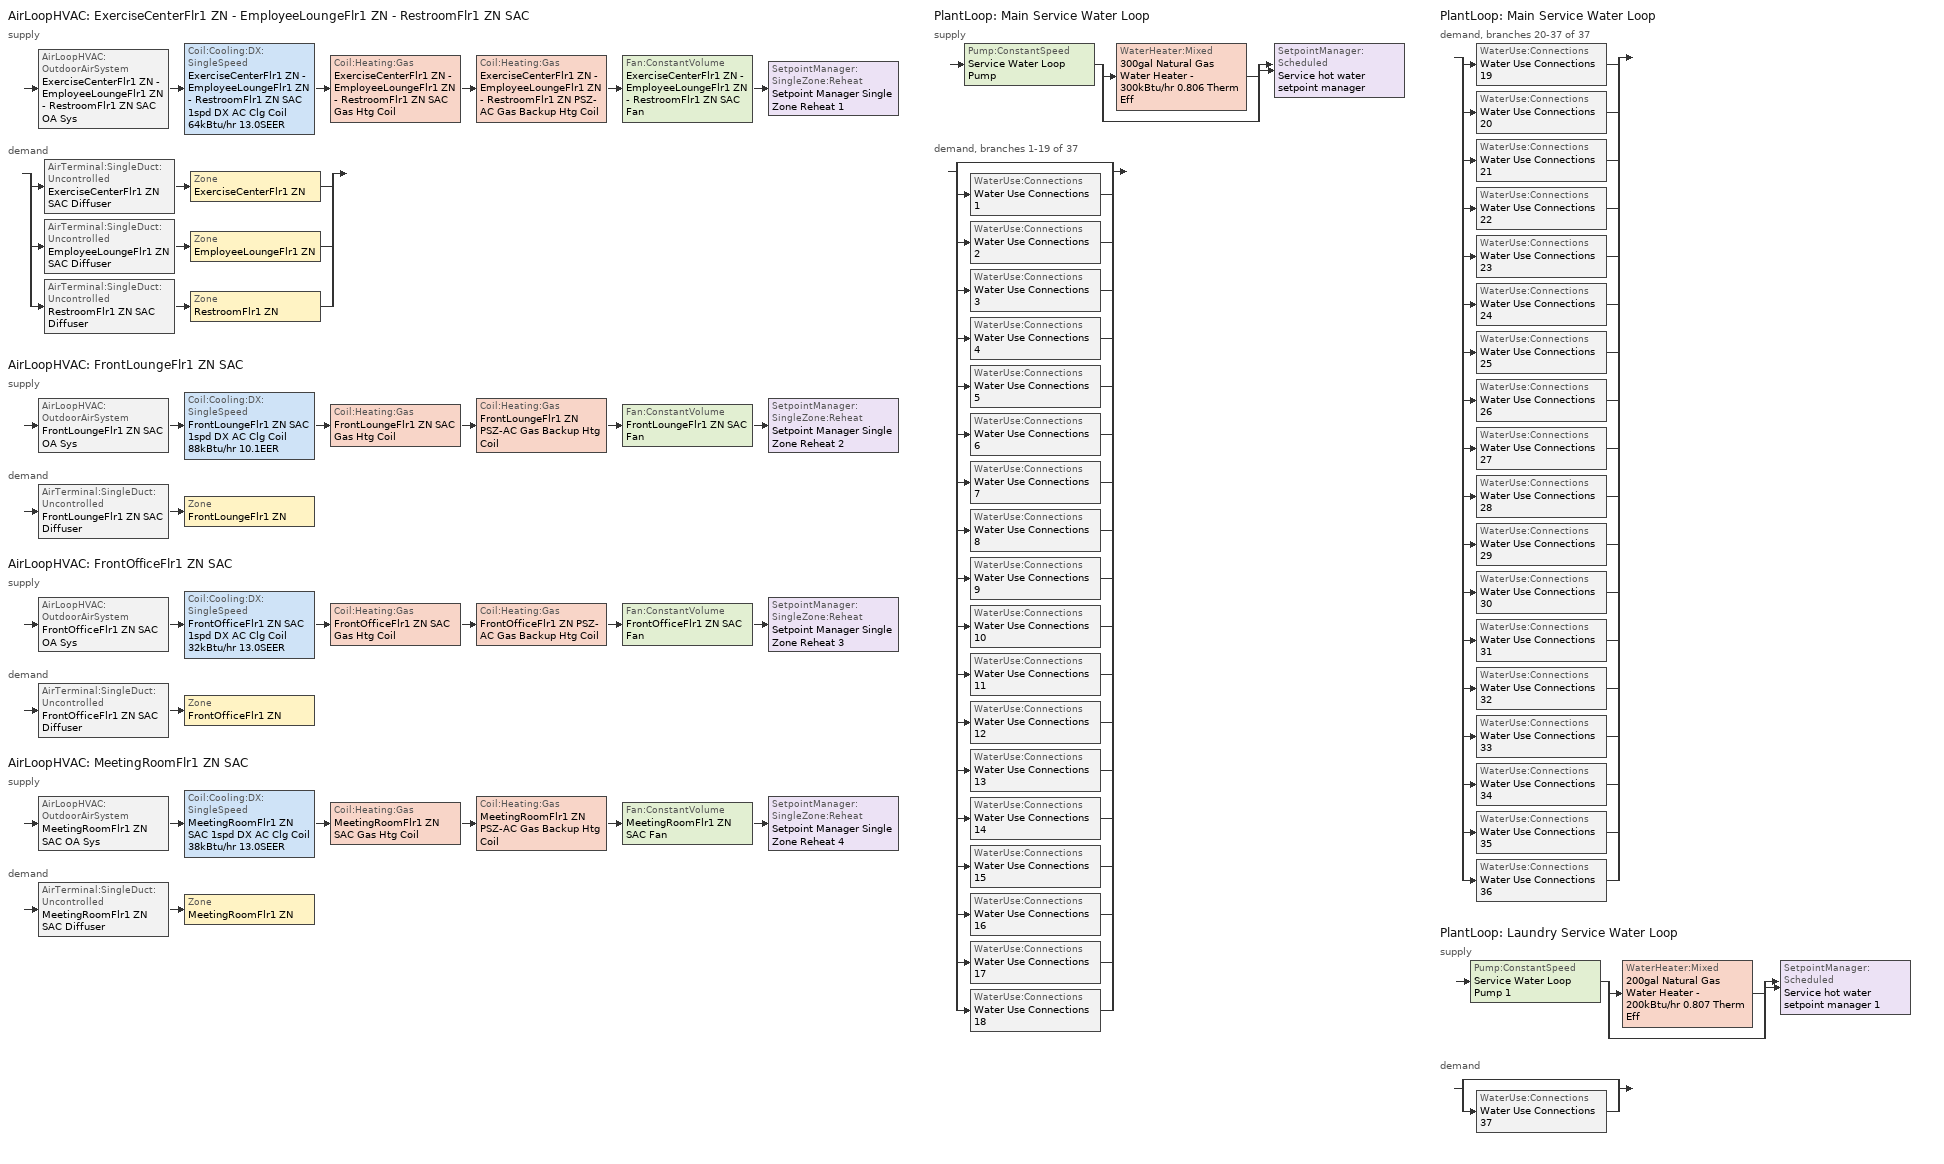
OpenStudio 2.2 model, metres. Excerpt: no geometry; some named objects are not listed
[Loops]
AirLoopHVAC 'ExerciseCenterFlr1 ZN - EmployeeLoungeFlr1 ZN - RestroomFlr1 ZN SAC'
 supply: AirLoopHVAC:OutdoorAirSystem 'ExerciseCenterFlr1 ZN - EmployeeLoungeFlr1 ZN - RestroomFlr1 ZN SAC OA Sys' > Coil:Cooling:DX:SingleSpeed 'ExerciseCenterFlr1 ZN - EmployeeLoungeFlr1 ZN - RestroomFlr1 ZN SAC 1spd DX AC Clg Coil 64kBtu/hr 13.0SEER' > Coil:Heating:Gas 'ExerciseCenterFlr1 ZN - EmployeeLoungeFlr1 ZN - RestroomFlr1 ZN SAC Gas Htg Coil' > Coil:Heating:Gas 'ExerciseCenterFlr1 ZN - EmployeeLoungeFlr1 ZN - RestroomFlr1 ZN PSZ-AC Gas Backup Htg Coil' > Fan:ConstantVolume 'ExerciseCenterFlr1 ZN - EmployeeLoungeFlr1 ZN - RestroomFlr1 ZN SAC Fan' > SetpointManager:SingleZone:Reheat 'Setpoint Manager Single Zone Reheat 1'
 demand: split
  | AirTerminal:SingleDuct:Uncontrolled 'ExerciseCenterFlr1 ZN SAC Diffuser' > Zone 'ExerciseCenterFlr1 ZN'
  | AirTerminal:SingleDuct:Uncontrolled 'EmployeeLoungeFlr1 ZN SAC Diffuser' > Zone 'EmployeeLoungeFlr1 ZN'
  | AirTerminal:SingleDuct:Uncontrolled 'RestroomFlr1 ZN SAC Diffuser' > Zone 'RestroomFlr1 ZN'
AirLoopHVAC 'FrontLoungeFlr1 ZN SAC'
 supply: AirLoopHVAC:OutdoorAirSystem 'FrontLoungeFlr1 ZN SAC OA Sys' > Coil:Cooling:DX:SingleSpeed 'FrontLoungeFlr1 ZN SAC 1spd DX AC Clg Coil 88kBtu/hr 10.1EER' > Coil:Heating:Gas 'FrontLoungeFlr1 ZN SAC Gas Htg Coil' > Coil:Heating:Gas 'FrontLoungeFlr1 ZN PSZ-AC Gas Backup Htg Coil' > Fan:ConstantVolume 'FrontLoungeFlr1 ZN SAC Fan' > SetpointManager:SingleZone:Reheat 'Setpoint Manager Single Zone Reheat 2'
 demand: AirTerminal:SingleDuct:Uncontrolled 'FrontLoungeFlr1 ZN SAC Diffuser' > Zone 'FrontLoungeFlr1 ZN'
AirLoopHVAC 'FrontOfficeFlr1 ZN SAC'
 supply: AirLoopHVAC:OutdoorAirSystem 'FrontOfficeFlr1 ZN SAC OA Sys' > Coil:Cooling:DX:SingleSpeed 'FrontOfficeFlr1 ZN SAC 1spd DX AC Clg Coil 32kBtu/hr 13.0SEER' > Coil:Heating:Gas 'FrontOfficeFlr1 ZN SAC Gas Htg Coil' > Coil:Heating:Gas 'FrontOfficeFlr1 ZN PSZ-AC Gas Backup Htg Coil' > Fan:ConstantVolume 'FrontOfficeFlr1 ZN SAC Fan' > SetpointManager:SingleZone:Reheat 'Setpoint Manager Single Zone Reheat 3'
 demand: AirTerminal:SingleDuct:Uncontrolled 'FrontOfficeFlr1 ZN SAC Diffuser' > Zone 'FrontOfficeFlr1 ZN'
AirLoopHVAC 'MeetingRoomFlr1 ZN SAC'
 supply: AirLoopHVAC:OutdoorAirSystem 'MeetingRoomFlr1 ZN SAC OA Sys' > Coil:Cooling:DX:SingleSpeed 'MeetingRoomFlr1 ZN SAC 1spd DX AC Clg Coil 38kBtu/hr 13.0SEER' > Coil:Heating:Gas 'MeetingRoomFlr1 ZN SAC Gas Htg Coil' > Coil:Heating:Gas 'MeetingRoomFlr1 ZN PSZ-AC Gas Backup Htg Coil' > Fan:ConstantVolume 'MeetingRoomFlr1 ZN SAC Fan' > SetpointManager:SingleZone:Reheat 'Setpoint Manager Single Zone Reheat 4'
 demand: AirTerminal:SingleDuct:Uncontrolled 'MeetingRoomFlr1 ZN SAC Diffuser' > Zone 'MeetingRoomFlr1 ZN'
PlantLoop 'Main Service Water Loop'
 supply: Pump:ConstantSpeed 'Service Water Loop Pump' > split
  | WaterHeater:Mixed '300gal Natural Gas Water Heater - 300kBtu/hr 0.806 Therm Eff'
  | bypass
  join > SetpointManager:Scheduled 'Service hot water setpoint manager'
 demand, branches 1-19 of 37: split
  | bypass
  | WaterUse:Connections 'Water Use Connections 1'
  | WaterUse:Connections 'Water Use Connections 2'
  | WaterUse:Connections 'Water Use Connections 3'
  | WaterUse:Connections 'Water Use Connections 4'
  | WaterUse:Connections 'Water Use Connections 5'
  | WaterUse:Connections 'Water Use Connections 6'
  | WaterUse:Connections 'Water Use Connections 7'
  | WaterUse:Connections 'Water Use Connections 8'
  | WaterUse:Connections 'Water Use Connections 9'
  | WaterUse:Connections 'Water Use Connections 10'
  | WaterUse:Connections 'Water Use Connections 11'
  | WaterUse:Connections 'Water Use Connections 12'
  | WaterUse:Connections 'Water Use Connections 13'
  | WaterUse:Connections 'Water Use Connections 14'
  | WaterUse:Connections 'Water Use Connections 15'
  | WaterUse:Connections 'Water Use Connections 16'
  | WaterUse:Connections 'Water Use Connections 17'
  | WaterUse:Connections 'Water Use Connections 18'
PlantLoop 'Main Service Water Loop'
 demand, branches 20-37 of 37: split
  | WaterUse:Connections 'Water Use Connections 19'
  | WaterUse:Connections 'Water Use Connections 20'
  | WaterUse:Connections 'Water Use Connections 21'
  | WaterUse:Connections 'Water Use Connections 22'
  | WaterUse:Connections 'Water Use Connections 23'
  | WaterUse:Connections 'Water Use Connections 24'
  | WaterUse:Connections 'Water Use Connections 25'
  | WaterUse:Connections 'Water Use Connections 26'
  | WaterUse:Connections 'Water Use Connections 27'
  | WaterUse:Connections 'Water Use Connections 28'
  | WaterUse:Connections 'Water Use Connections 29'
  | WaterUse:Connections 'Water Use Connections 30'
  | WaterUse:Connections 'Water Use Connections 31'
  | WaterUse:Connections 'Water Use Connections 32'
  | WaterUse:Connections 'Water Use Connections 33'
  | WaterUse:Connections 'Water Use Connections 34'
  | WaterUse:Connections 'Water Use Connections 35'
  | WaterUse:Connections 'Water Use Connections 36'
PlantLoop 'Laundry Service Water Loop'
 supply: Pump:ConstantSpeed 'Service Water Loop Pump 1' > split
  | WaterHeater:Mixed '200gal Natural Gas Water Heater - 200kBtu/hr 0.807 Therm Eff'
  | bypass
  join > SetpointManager:Scheduled 'Service hot water setpoint manager 1'
 demand: split
  | bypass
  | WaterUse:Connections 'Water Use Connections 37'
[Sizing:Zone] Zone Cooling Design Supply Air Temperature Input Method=SupplyAirTemperature; Zone Cooling Design Supply Air Temperature {C}=14; Zone Cooling Design Supply Air Temperature Difference {deltaC}=11.11; Zone Heating Design Supply Air Temperature Input Method=SupplyAirTemperature; Zone Heating Design Supply Air Temperature Difference {deltaC}=11.11; Zone Heating Design Supply Air Humidity Ratio {kg-H2O/kg-air}=0.008; Cooling Design Air Flow Method=DesignDay; Heating Design Air Flow Method=DesignDay; Account for Dedicated Outdoor Air System=No; Dedicated Outdoor Air System Control Strategy=NeutralSupplyAir; Dedicated Outdoor Air Low Setpoint Temperature for Design {C}=autosize; Dedicated Outdoor Air High Setpoint Temperature for Design {C}=autosize
Name | Zone Heating Design Supply Air Temperature {C} | Zone Cooling Design Supply Air Humidity Ratio {kg-H2O/kg-air}
EmployeeLoungeFlr1 ZN; ExerciseCenterFlr1 ZN; FrontLoungeFlr1 ZN; FrontOfficeFlr1 ZN; GuestRoom314 ZN; GuestRoom315_318 ZN; GuestRoom319 ZN; GuestRoom320_323 ZN; GuestRoom324 ZN; GuestRoom401 ZN; GuestRoom402_405 ZN; GuestRoom406_408 ZN; GuestRoom409_412 ZN; GuestRoom413 ZN; GuestRoom414 ZN; GuestRoom415_418 ZN; GuestRoom419 ZN; GuestRoom420_423 ZN; GuestRoom424 ZN; MechanicalRoomFlr1 ZN; MeetingRoomFlr1 ZN; RearStairsFlr1 ZN; RearStairsFlr2 ZN; RearStairsFlr3 ZN; RearStairsFlr4 ZN; RestroomFlr1 ZN | 50 | 0.008
LaundryRoomFlr1 ZN; RearStorageFlr1 ZN; RearStorageFlr2 ZN; RearStorageFlr3 ZN; RearStorageFlr4 ZN | 40 | 0.0085
[Zone equipment]
CorridorFlr1 ZN: CorridorFlr1 ZN PTAC
CorridorFlr2 ZN: CorridorFlr2 ZN PTAC
CorridorFlr3 ZN: CorridorFlr3 ZN PTAC
CorridorFlr4 ZN: CorridorFlr4 ZN PTAC
EmployeeLoungeFlr1 ZN: EmployeeLoungeFlr1 ZN SAC Diffuser
ExerciseCenterFlr1 ZN: ExerciseCenterFlr1 ZN SAC Diffuser
FrontLoungeFlr1 ZN: FrontLoungeFlr1 ZN SAC Diffuser
FrontOfficeFlr1 ZN: FrontOfficeFlr1 ZN SAC Diffuser
FrontStairsFlr1 ZN: FrontStairsFlr1 ZN UnitHeater
FrontStairsFlr2 ZN: FrontStairsFlr2 ZN UnitHeater
FrontStairsFlr3 ZN: FrontStairsFlr3 ZN UnitHeater
FrontStairsFlr4 ZN: FrontStairsFlr4 ZN UnitHeater
GuestRoom101 ZN: GuestRoom101 ZN PTAC
GuestRoom102 ZN: GuestRoom102 ZN PTAC
GuestRoom103 ZN: GuestRoom103 ZN PTAC
GuestRoom104 ZN: GuestRoom104 ZN PTAC
GuestRoom105 ZN: GuestRoom105 ZN PTAC
GuestRoom201 ZN: GuestRoom201 ZN PTAC
GuestRoom202_205 ZN: GuestRoom202_205 ZN PTAC
GuestRoom206_208 ZN: GuestRoom206_208 ZN PTAC
GuestRoom209_212 ZN: GuestRoom209_212 ZN PTAC
GuestRoom213 ZN: GuestRoom213 ZN PTAC
GuestRoom214 ZN: GuestRoom214 ZN PTAC
GuestRoom215_218 ZN: GuestRoom215_218 ZN PTAC
GuestRoom219 ZN: GuestRoom219 ZN PTAC
GuestRoom220_223 ZN: GuestRoom220_223 ZN PTAC
GuestRoom224 ZN: GuestRoom224 ZN PTAC
GuestRoom301 ZN: GuestRoom301 ZN PTAC
GuestRoom302_305 ZN: GuestRoom302_305 ZN PTAC
GuestRoom306_308 ZN: GuestRoom306_308 ZN PTAC
GuestRoom309_312 ZN: GuestRoom309_312 ZN PTAC
GuestRoom313 ZN: GuestRoom313 ZN PTAC
GuestRoom314 ZN: GuestRoom314 ZN PTAC
GuestRoom315_318 ZN: GuestRoom315_318 ZN PTAC
GuestRoom319 ZN: GuestRoom319 ZN PTAC
GuestRoom320_323 ZN: GuestRoom320_323 ZN PTAC
GuestRoom324 ZN: GuestRoom324 ZN PTAC
GuestRoom401 ZN: GuestRoom401 ZN PTAC
GuestRoom402_405 ZN: GuestRoom402_405 ZN PTAC
GuestRoom406_408 ZN: GuestRoom406_408 ZN PTAC
GuestRoom409_412 ZN: GuestRoom409_412 ZN PTAC
GuestRoom413 ZN: GuestRoom413 ZN PTAC
GuestRoom414 ZN: GuestRoom414 ZN PTAC
GuestRoom415_418 ZN: GuestRoom415_418 ZN PTAC
GuestRoom419 ZN: GuestRoom419 ZN PTAC
GuestRoom420_423 ZN: GuestRoom420_423 ZN PTAC
GuestRoom424 ZN: GuestRoom424 ZN PTAC
MechanicalRoomFlr1 ZN: MechanicalRoomFlr1 ZN UnitHeater
MeetingRoomFlr1 ZN: MeetingRoomFlr1 ZN SAC Diffuser
RearStairsFlr1 ZN: RearStairsFlr1 ZN UnitHeater
RearStairsFlr2 ZN: RearStairsFlr2 ZN UnitHeater
RearStairsFlr3 ZN: RearStairsFlr3 ZN UnitHeater
RearStairsFlr4 ZN: RearStairsFlr4 ZN UnitHeater
RestroomFlr1 ZN: RestroomFlr1 ZN SAC Diffuser
[Fan:ConstantVolume] Maximum Flow Rate {m3/s}=AutoSize
Name | Availability Schedule | Fan Efficiency | Pressure Rise {Pa} | Motor Efficiency
GuestRoom101 ZN PTAC Fan; GuestRoom102 ZN PTAC Fan; GuestRoom103 ZN PTAC Fan; GuestRoom104 ZN PTAC Fan; GuestRoom105 ZN PTAC Fan; GuestRoom201 ZN PTAC Fan; GuestRoom202_205 ZN PTAC Fan; GuestRoom206_208 ZN PTAC Fan; GuestRoom209_212 ZN PTAC Fan; GuestRoom213 ZN PTAC Fan; GuestRoom214 ZN PTAC Fan; GuestRoom215_218 ZN PTAC Fan; GuestRoom219 ZN PTAC Fan; GuestRoom220_223 ZN PTAC Fan; GuestRoom224 ZN PTAC Fan; GuestRoom301 ZN PTAC Fan; GuestRoom302_305 ZN PTAC Fan; GuestRoom306_308 ZN PTAC Fan; GuestRoom309_312 ZN PTAC Fan; GuestRoom313 ZN PTAC Fan; GuestRoom314 ZN PTAC Fan; GuestRoom315_318 ZN PTAC Fan; GuestRoom319 ZN PTAC Fan; GuestRoom320_323 ZN PTAC Fan; GuestRoom324 ZN PTAC Fan; GuestRoom401 ZN PTAC Fan; GuestRoom402_405 ZN PTAC Fan; GuestRoom406_408 ZN PTAC Fan; GuestRoom409_412 ZN PTAC Fan; GuestRoom413 ZN PTAC Fan; GuestRoom414 ZN PTAC Fan; GuestRoom415_418 ZN PTAC Fan; GuestRoom419 ZN PTAC Fan; GuestRoom420_423 ZN PTAC Fan; GuestRoom424 ZN PTAC Fan; CorridorFlr1 ZN PTAC Fan; CorridorFlr2 ZN PTAC Fan; CorridorFlr3 ZN PTAC Fan; CorridorFlr4 ZN PTAC Fan | Always On Discrete | 0.1595 | 331.288 | 0.29
ExerciseCenterFlr1 ZN - EmployeeLoungeFlr1 ZN - RestroomFlr1 ZN SAC Fan; FrontOfficeFlr1 ZN SAC Fan; MeetingRoomFlr1 ZN SAC Fan | Always On Discrete | 0.53625 | 622.722 | 0.825
FrontLoungeFlr1 ZN SAC Fan | Always On Discrete | 0.546 | 622.722 | 0.84
MechanicalRoomFlr1 ZN UnitHeater Fan; FrontStairsFlr1 ZN UnitHeater Fan; FrontStairsFlr2 ZN UnitHeater Fan; FrontStairsFlr3 ZN UnitHeater Fan; FrontStairsFlr4 ZN UnitHeater Fan; RearStairsFlr1 ZN UnitHeater Fan; RearStairsFlr2 ZN UnitHeater Fan; RearStairsFlr3 ZN UnitHeater Fan; RearStairsFlr4 ZN UnitHeater Fan | Always On | 0.1595 | 49.8178 | 0.29
[Coil:Heating:Electric] Availability Schedule=Always On Discrete
GuestRoom101 ZN PTAC Electric Htg Coil; GuestRoom102 ZN PTAC Electric Htg Coil; GuestRoom103 ZN PTAC Electric Htg Coil; GuestRoom104 ZN PTAC Electric Htg Coil; GuestRoom105 ZN PTAC Electric Htg Coil; GuestRoom201 ZN PTAC Electric Htg Coil; GuestRoom202_205 ZN PTAC Electric Htg Coil; GuestRoom206_208 ZN PTAC Electric Htg Coil; GuestRoom209_212 ZN PTAC Electric Htg Coil; GuestRoom213 ZN PTAC Electric Htg Coil; GuestRoom214 ZN PTAC Electric Htg Coil; GuestRoom215_218 ZN PTAC Electric Htg Coil; GuestRoom219 ZN PTAC Electric Htg Coil; GuestRoom220_223 ZN PTAC Electric Htg Coil; GuestRoom224 ZN PTAC Electric Htg Coil; GuestRoom301 ZN PTAC Electric Htg Coil; GuestRoom302_305 ZN PTAC Electric Htg Coil; GuestRoom306_308 ZN PTAC Electric Htg Coil; GuestRoom309_312 ZN PTAC Electric Htg Coil; GuestRoom313 ZN PTAC Electric Htg Coil; GuestRoom314 ZN PTAC Electric Htg Coil; GuestRoom315_318 ZN PTAC Electric Htg Coil; GuestRoom319 ZN PTAC Electric Htg Coil; GuestRoom320_323 ZN PTAC Electric Htg Coil; GuestRoom324 ZN PTAC Electric Htg Coil; GuestRoom401 ZN PTAC Electric Htg Coil; GuestRoom402_405 ZN PTAC Electric Htg Coil; GuestRoom406_408 ZN PTAC Electric Htg Coil; GuestRoom409_412 ZN PTAC Electric Htg Coil; GuestRoom413 ZN PTAC Electric Htg Coil; GuestRoom414 ZN PTAC Electric Htg Coil; GuestRoom415_418 ZN PTAC Electric Htg Coil; GuestRoom419 ZN PTAC Electric Htg Coil; GuestRoom420_423 ZN PTAC Electric Htg Coil; GuestRoom424 ZN PTAC Electric Htg Coil; CorridorFlr1 ZN PTAC Electric Htg Coil; CorridorFlr2 ZN PTAC Electric Htg Coil; CorridorFlr3 ZN PTAC Electric Htg Coil; CorridorFlr4 ZN PTAC Electric Htg Coil
[Coil:Cooling:DX:SingleSpeed] Availability Schedule=Always On Discrete; Rated Total Cooling Capacity {W}=autosize; Rated Sensible Heat Ratio=autosize; Rated Air Flow Rate {m3/s}=autosize; Rated Evaporator Fan Power Per Volume Flow Rate {W/(m3/s)}=773.3; Condenser Type=AirCooled; Evaporative Condenser Effectiveness=0; Evaporative Condenser Air Flow Rate {m3/s}=Autosize; Evaporative Condenser Pump Rated Power Consumption {W}=Autosize; Crankcase Heater Capacity {W}=0; Maximum Outdoor Dry-Bulb Temperature for Crankcase Heater Operation {C}=0; Basin Heater Capacity {W/K}=0; Basin Heater Setpoint Temperature {C}=10
Name | Rated COP {W/W} | Total Cooling Capacity Function of Temperature Curve | Total Cooling Capacity Function of Flow Fraction Curve | Energy Input Ratio Function of Temperature Curve | Energy Input Ratio Function of Flow Fraction Curve | Part Load Fraction Correlation Curve
ExerciseCenterFlr1 ZN - EmployeeLoungeFlr1 ZN - RestroomFlr1 ZN SAC 1spd DX AC Clg Coil 64kBtu/hr 13.0SEER | 3.6504 | CoilClgDXQRatio_fTwbToadbSI | CoilClgDXSnglQRatio_fCFMRatio | CoilClgDXEIRRatio_fTwbToadbSI | CoilClgDXSnglEIRRatio_fCFMRatio | CoilClgDXEIRRatio_fQFrac
FrontLoungeFlr1 ZN SAC 1spd DX AC Clg Coil 88kBtu/hr 10.1EER | 3.48384 | CoilClgDXQRatio_fTwbToadbSI 1 | CoilClgDXSnglQRatio_fCFMRatio 1 | CoilClgDXEIRRatio_fTwbToadbSI 1 | CoilClgDXSnglEIRRatio_fCFMRatio 1 | CoilClgDXEIRRatio_fQFrac 1
FrontOfficeFlr1 ZN SAC 1spd DX AC Clg Coil 32kBtu/hr 13.0SEER | 3.6504 | CoilClgDXQRatio_fTwbToadbSI 2 | CoilClgDXSnglQRatio_fCFMRatio 2 | CoilClgDXEIRRatio_fTwbToadbSI 2 | CoilClgDXSnglEIRRatio_fCFMRatio 2 | CoilClgDXEIRRatio_fQFrac 2
MeetingRoomFlr1 ZN SAC 1spd DX AC Clg Coil 38kBtu/hr 13.0SEER | 3.6504 | CoilClgDXQRatio_fTwbToadbSI 3 | CoilClgDXSnglQRatio_fCFMRatio 3 | CoilClgDXEIRRatio_fTwbToadbSI 3 | CoilClgDXSnglEIRRatio_fCFMRatio 3 | CoilClgDXEIRRatio_fQFrac 3
[AirLoopHVAC] Design Supply Air Flow Rate {m3/s}=AutoSize
Name | Availability Schedule | Availability Manager
ExerciseCenterFlr1 ZN - EmployeeLoungeFlr1 ZN - RestroomFlr1 ZN SAC | SmallHotel Split-AC Operation | Availability Manager Night Cycle 1
FrontLoungeFlr1 ZN SAC | SmallHotel Split-AC Operation | Availability Manager Night Cycle 2
FrontOfficeFlr1 ZN SAC; MeetingRoomFlr1 ZN SAC | Always On Discrete
[Sizing:System] Type of Load to Size On=Sensible; Design Outdoor Air Flow Rate {m3/s}=Autosize; Minimum System Air Flow Ratio=1; Preheat Design Temperature {C}=7; Preheat Design Humidity Ratio {kg-H2O/kg-Air}=0.008; Precool Design Temperature {C}=11; Precool Design Humidity Ratio {kg-H2O/kg-Air}=0.008; Central Cooling Design Supply Air Temperature {C}=12; Central Heating Design Supply Air Temperature {C}=50; Sizing Option=NonCoincident; 100% Outdoor Air in Cooling=No; 100% Outdoor Air in Heating=No; Central Cooling Design Supply Air Humidity Ratio {kg-H2O/kg-Air}=0.008; Central Heating Design Supply Air Humidity Ratio {kg-H2O/kg-Air}=0.008; Cooling Design Air Flow Method=DesignDay; Cooling Design Air Flow Rate {m3/s}=0; Heating Design Air Flow Method=DesignDay; Heating Design Air Flow Rate {m3/s}=0; System Outdoor Air Method=ZoneSum; Zone Maximum Outdoor Air Fraction=1; Cooling Supply Air Flow Rate Per Floor Area {m3/s-m2}=0.00996765; Cooling Fraction of Autosized Cooling Supply Air Flow Rate=1; Cooling Supply Air Flow Rate Per Unit Cooling Capacity {m3/s-W}=3.94755e-05; Heating Supply Air Flow Rate Per Floor Area {m3/s-m2}=0.00996765; Heating Fraction of Autosized Heating Supply Air Flow Rate=1; Heating Fraction of Autosized Cooling Supply Air Flow Rate=1; Heating Supply Air Flow Rate Per Unit Heating Capacity {m3/s-W}=3.15882e-05; Cooling Design Capacity Method=CoolingDesignCapacity; Cooling Design Capacity {W}=autosize; Cooling Design Capacity Per Floor Area {W/m2}=234.7; Fraction of Autosized Cooling Design Capacity=1; Heating Design Capacity Method=HeatingDesignCapacity; Heating Design Capacity {W}=autosize; Heating Design Capacity Per Floor Area {W/m2}=157; Fraction of Autosized Heating Design Capacity=1; Central Cooling Capacity Control Method=OnOff
ExerciseCenterFlr1 ZN - EmployeeLoungeFlr1 ZN - RestroomFlr1 ZN SAC; FrontLoungeFlr1 ZN SAC; FrontOfficeFlr1 ZN SAC; MeetingRoomFlr1 ZN SAC
[SetpointManager:SingleZone:Reheat] Minimum Supply Air Temperature {C}=13; Maximum Supply Air Temperature {C}=45
Name | Control Zone
Setpoint Manager Single Zone Reheat 1 | ExerciseCenterFlr1 ZN
Setpoint Manager Single Zone Reheat 2 | FrontLoungeFlr1 ZN
Setpoint Manager Single Zone Reheat 3 | FrontOfficeFlr1 ZN
Setpoint Manager Single Zone Reheat 4 | MeetingRoomFlr1 ZN
[Coil:Heating:Gas] Availability Schedule=Always On Discrete; Gas Burner Efficiency=0.8; Nominal Capacity {W}=AutoSize; Parasitic Electric Load {W}=0; Parasitic Gas Load {W}=0
Name | Part Load Fraction Correlation Curve
ExerciseCenterFlr1 ZN - EmployeeLoungeFlr1 ZN - RestroomFlr1 ZN SAC Gas Htg Coil | Curve Cubic 1
ExerciseCenterFlr1 ZN - EmployeeLoungeFlr1 ZN - RestroomFlr1 ZN PSZ-AC Gas Backup Htg Coil; FrontLoungeFlr1 ZN PSZ-AC Gas Backup Htg Coil; FrontOfficeFlr1 ZN PSZ-AC Gas Backup Htg Coil; MeetingRoomFlr1 ZN PSZ-AC Gas Backup Htg Coil
FrontLoungeFlr1 ZN SAC Gas Htg Coil | Curve Cubic 2
FrontOfficeFlr1 ZN SAC Gas Htg Coil | Curve Cubic 3
MeetingRoomFlr1 ZN SAC Gas Htg Coil | Curve Cubic 4
[Controller:OutdoorAir] Minimum Outdoor Air Flow Rate {m3/s}=autosize; Maximum Outdoor Air Flow Rate {m3/s}=Autosize; Economizer Control Type=NoEconomizer; Economizer Control Action Type=ModulateFlow; Economizer Maximum Limit Dry-Bulb Temperature {C}=28; Economizer Maximum Limit Enthalpy {J/kg}=64000; Economizer Minimum Limit Dry-Bulb Temperature {C}=-100; Lockout Type=LockoutWithCompressor; Minimum Limit Type=FixedMinimum; Minimum Outdoor Air Schedule=Always On Discrete; High Humidity Control=No; Heat Recovery Bypass Control Type=BypassWhenWithinEconomizerLimits
Name | Maximum Fraction of Outdoor Air Schedule | Controller Mechanical Ventilation
ExerciseCenterFlr1 ZN - EmployeeLoungeFlr1 ZN - RestroomFlr1 ZN SAC OA Sys Controller | HotelSmall SAC_Econ_MaxOAFrac_Sch | Controller Mechanical Ventilation 1
FrontLoungeFlr1 ZN SAC OA Sys Controller | FrontLoungeFlr1ZNSACmaxOASch | Controller Mechanical Ventilation 2
FrontOfficeFlr1 ZN SAC OA Sys Controller | FrontOfficeFlr1ZNSACmaxOASch | Controller Mechanical Ventilation 3
MeetingRoomFlr1 ZN SAC OA Sys Controller | MeetingRoomFlr1ZNSACmaxOASch | Controller Mechanical Ventilation 4
[Controller:MechanicalVentilation] Availability Schedule=Always On Discrete; System Outdoor Air Method=ZoneSum
Controller Mechanical Ventilation 1; Controller Mechanical Ventilation 2; Controller Mechanical Ventilation 3; Controller Mechanical Ventilation 4
[AirLoopHVAC:OutdoorAirSystem]
Name | Controller
ExerciseCenterFlr1 ZN - EmployeeLoungeFlr1 ZN - RestroomFlr1 ZN SAC OA Sys | ExerciseCenterFlr1 ZN - EmployeeLoungeFlr1 ZN - RestroomFlr1 ZN SAC OA Sys Controller
FrontLoungeFlr1 ZN SAC OA Sys | FrontLoungeFlr1 ZN SAC OA Sys Controller
FrontOfficeFlr1 ZN SAC OA Sys | FrontOfficeFlr1 ZN SAC OA Sys Controller
MeetingRoomFlr1 ZN SAC OA Sys | MeetingRoomFlr1 ZN SAC OA Sys Controller
[AirTerminal:SingleDuct:Uncontrolled] Availability Schedule=Always On Discrete; Maximum Air Flow Rate {m3/s}=AutoSize
ExerciseCenterFlr1 ZN SAC Diffuser; EmployeeLoungeFlr1 ZN SAC Diffuser; RestroomFlr1 ZN SAC Diffuser; FrontLoungeFlr1 ZN SAC Diffuser; FrontOfficeFlr1 ZN SAC Diffuser; MeetingRoomFlr1 ZN SAC Diffuser
[PlantLoop] Glycol Concentration=0; Maximum Loop Temperature {C}=60; Minimum Loop Temperature {C}=10; Plant Loop Volume {m3}=Autocalculate; Load Distribution Scheme=Optimal
Main Service Water Loop; Laundry Service Water Loop
[Sizing:Plant] Loop Type=Heating; Design Loop Exit Temperature {C}=60; Loop Design Temperature Difference {deltaC}=5; Sizing Option=NonCoincident; Zone Timesteps in Averaging Window=1; Coincident Sizing Factor Mode=None
Main Service Water Loop; Laundry Service Water Loop
[SetpointManager:Scheduled] Control Variable=Temperature
Name | Schedule
Service hot water setpoint manager | Service Water Loop Temp - 140F
Service hot water setpoint manager 1 | Service Water Loop Temp - 140F 1
[Pump:ConstantSpeed] Rated Flow Rate {m3/s}=autosize; Rated Power Consumption {W}=autosize; Motor Efficiency=0.825; Fraction of Motor Inefficiencies to Fluid Stream=0; Pump Control Type=Intermittent
Name | Rated Pump Head {Pa}
Service Water Loop Pump | 29891
Service Water Loop Pump 1 | 0.001
[WaterHeater:Mixed] Deadband Temperature Difference {deltaC}=2; Maximum Temperature Limit {C}=82.2222; Heater Control Type=Cycle; Heater Fuel Type=NaturalGas; Off Cycle Parasitic Fuel Consumption Rate {W}=19.9992; Off Cycle Parasitic Fuel Type=NaturalGas; Off Cycle Parasitic Heat Fraction to Tank=0.8; On Cycle Parasitic Fuel Consumption Rate {W}=19.9992; On Cycle Parasitic Fuel Type=NaturalGas; On Cycle Parasitic Heat Fraction to Tank=0; Ambient Temperature Indicator=Schedule; Use Side Effectiveness=1; Source Side Effectiveness=1; Use Side Design Flow Rate {m3/s}=autosize; Source Side Design Flow Rate {m3/s}=autosize; Indirect Water Heating Recovery Time {hr}=1.5
Name | Tank Volume {m3} | Setpoint Temperature Schedule | Heater Maximum Capacity {W} | Heater Thermal Efficiency | Ambient Temperature Schedule | Off Cycle Loss Coefficient to Ambient Temperature {W/K} | On Cycle Loss Coefficient to Ambient Temperature {W/K}
300gal Natural Gas Water Heater - 300kBtu/hr 0.806 Therm Eff | 1.13562 | Service Water Loop Temp - 140F | 87921.3 | 0.806081 | Water Heater Ambient Temp Schedule - 70F | 13.7474 | 13.7474
200gal Natural Gas Water Heater - 200kBtu/hr 0.807 Therm Eff | 0.757082 | Service Water Loop Temp - 140F 1 | 58614.2 | 0.807223 | Water Heater Ambient Temp Schedule - 70F 1 | 10.886 | 10.886
[WaterUse:Connections]
Name | Water Use Equipment Name 1
Water Use Connections 1 | Guestroom103 Service Water Use 0.04gal/min
Water Use Connections 2 | Guestroom104 Service Water Use 0.04gal/min
Water Use Connections 3 | Guestroom105 Service Water Use 0.04gal/min
Water Use Connections 4 | Guestroom202_205 Service Water Use 0.15gal/min
Water Use Connections 5 | Guestroom206_208 Service Water Use 0.12gal/min
Water Use Connections 6 | Guestroom209_212 Service Water Use 0.15gal/min
Water Use Connections 7 | Guestroom213 Service Water Use 0.04gal/min
Water Use Connections 8 | Guestroom214 Service Water Use 0.04gal/min
Water Use Connections 9 | Guestroom219 Service Water Use 0.04gal/min
Water Use Connections 10 | Guestroom220_223 Service Water Use 0.15gal/min
Water Use Connections 11 | Guestroom224 Service Water Use 0.04gal/min
Water Use Connections 12 | Guestroom309_312 Service Water Use 0.15gal/min
Water Use Connections 13 | Guestroom314 Service Water Use 0.04gal/min
Water Use Connections 14 | Guestroom315_318 Service Water Use 0.15gal/min
Water Use Connections 15 | Guestroom320_323 Service Water Use 0.15gal/min
Water Use Connections 16 | Guestroom101 Service Water Use 0.04gal/min
Water Use Connections 17 | Guestroom102 Service Water Use 0.04gal/min
Water Use Connections 18 | Guestroom201 Service Water Use 0.04gal/min
Water Use Connections 19 | Guestroom215_218 Service Water Use 0.15gal/min
Water Use Connections 20 | Guestroom301 Service Water Use 0.04gal/min
Water Use Connections 21 | Guestroom302_305 Service Water Use 0.15gal/min
Water Use Connections 22 | Guestroom306_308 Service Water Use 0.12gal/min
Water Use Connections 23 | Guestroom313 Service Water Use 0.04gal/min
Water Use Connections 24 | Guestroom319 Service Water Use 0.04gal/min
Water Use Connections 25 | Guestroom324 Service Water Use 0.04gal/min
Water Use Connections 26 | Guestroom401 Service Water Use 0.04gal/min
Water Use Connections 27 | Guestroom409_412 Service Water Use 0.15gal/min
Water Use Connections 28 | Guestroom415_418 Service Water Use 0.15gal/min
Water Use Connections 29 | Guestroom419 Service Water Use 0.04gal/min
Water Use Connections 30 | Guestroom420_423 Service Water Use 0.15gal/min
Water Use Connections 31 | Guestroom424 Service Water Use 0.04gal/min
Water Use Connections 32 | Guestroom402_405 Service Water Use 0.15gal/min
Water Use Connections 33 | Guestroom406_408 Service Water Use 0.12gal/min
Water Use Connections 34 | Guestroom413 Service Water Use 0.04gal/min
Water Use Connections 35 | Guestroom414 Service Water Use 0.04gal/min
Water Use Connections 36 | Laundryroomflr1 Service Water Use 1.12gal/min
Water Use Connections 37 | Laundry Service Water Use 2.05gal/min
[WaterUse:Equipment:Definition]
Name | Peak Flow Rate {m3/s} | Target Temperature Schedule | Sensible Fraction Schedule | Latent Fraction Schedule
Guestroom103 Service Water Use Def 0.04gal/min | 2.3345e-06 | Schedule Ruleset 5 | Schedule Ruleset 3 | Schedule Ruleset 4
Guestroom104 Service Water Use Def 0.04gal/min | 2.33434e-06 | Schedule Ruleset 8 | Schedule Ruleset 6 | Schedule Ruleset 7
Guestroom105 Service Water Use Def 0.04gal/min | 2.33434e-06 | Schedule Ruleset 11 | Schedule Ruleset 9 | Schedule Ruleset 10
Guestroom202_205 Service Water Use Def 0.15gal/min | 9.33801e-06 | Schedule Ruleset 14 | Schedule Ruleset 12 | Schedule Ruleset 13
Guestroom206_208 Service Water Use Def 0.12gal/min | 7.54224e-06 | Schedule Ruleset 17 | Schedule Ruleset 15 | Schedule Ruleset 16
Guestroom209_212 Service Water Use Def 0.15gal/min | 9.33801e-06 | Schedule Ruleset 20 | Schedule Ruleset 18 | Schedule Ruleset 19
Guestroom213 Service Water Use Def 0.04gal/min | 2.3345e-06 | Schedule Ruleset 23 | Schedule Ruleset 21 | Schedule Ruleset 22
Guestroom214 Service Water Use Def 0.04gal/min | 2.33434e-06 | Schedule Ruleset 26 | Schedule Ruleset 24 | Schedule Ruleset 25
Guestroom219 Service Water Use Def 0.04gal/min | 2.33434e-06 | Schedule Ruleset 29 | Schedule Ruleset 27 | Schedule Ruleset 28
Guestroom220_223 Service Water Use Def 0.15gal/min | 9.33735e-06 | Schedule Ruleset 32 | Schedule Ruleset 30 | Schedule Ruleset 31
Guestroom224 Service Water Use Def 0.04gal/min | 2.33434e-06 | Schedule Ruleset 35 | Schedule Ruleset 33 | Schedule Ruleset 34
Guestroom309_312 Service Water Use Def 0.15gal/min | 9.33801e-06 | Schedule Ruleset 38 | Schedule Ruleset 36 | Schedule Ruleset 37
Guestroom314 Service Water Use Def 0.04gal/min | 2.33434e-06 | Schedule Ruleset 41 | Schedule Ruleset 39 | Schedule Ruleset 40
Guestroom315_318 Service Water Use Def 0.15gal/min | 9.33735e-06 | Schedule Ruleset 44 | Schedule Ruleset 42 | Schedule Ruleset 43
Guestroom320_323 Service Water Use Def 0.15gal/min | 9.33735e-06 | Schedule Ruleset 47 | Schedule Ruleset 45 | Schedule Ruleset 46
Guestroom101 Service Water Use Def 0.04gal/min | 2.3345e-06 | Schedule Ruleset 50 | Schedule Ruleset 48 | Schedule Ruleset 49
Guestroom102 Service Water Use Def 0.04gal/min | 2.3345e-06 | Schedule Ruleset 53 | Schedule Ruleset 51 | Schedule Ruleset 52
Guestroom201 Service Water Use Def 0.04gal/min | 2.3345e-06 | Schedule Ruleset 56 | Schedule Ruleset 54 | Schedule Ruleset 55
Guestroom215_218 Service Water Use Def 0.15gal/min | 9.33735e-06 | Schedule Ruleset 59 | Schedule Ruleset 57 | Schedule Ruleset 58
Guestroom301 Service Water Use Def 0.04gal/min | 2.3345e-06 | Schedule Ruleset 62 | Schedule Ruleset 60 | Schedule Ruleset 61
Guestroom302_305 Service Water Use Def 0.15gal/min | 9.33801e-06 | Schedule Ruleset 65 | Schedule Ruleset 63 | Schedule Ruleset 64
Guestroom306_308 Service Water Use Def 0.12gal/min | 7.54224e-06 | Schedule Ruleset 68 | Schedule Ruleset 66 | Schedule Ruleset 67
Guestroom313 Service Water Use Def 0.04gal/min | 2.3345e-06 | Schedule Ruleset 71 | Schedule Ruleset 69 | Schedule Ruleset 70
Guestroom319 Service Water Use Def 0.04gal/min | 2.33434e-06 | Schedule Ruleset 74 | Schedule Ruleset 72 | Schedule Ruleset 73
Guestroom324 Service Water Use Def 0.04gal/min | 2.33434e-06 | Schedule Ruleset 77 | Schedule Ruleset 75 | Schedule Ruleset 76
Guestroom401 Service Water Use Def 0.04gal/min | 2.3345e-06 | Schedule Ruleset 80 | Schedule Ruleset 78 | Schedule Ruleset 79
Guestroom409_412 Service Water Use Def 0.15gal/min | 9.33801e-06 | Schedule Ruleset 83 | Schedule Ruleset 81 | Schedule Ruleset 82
Guestroom415_418 Service Water Use Def 0.15gal/min | 9.33735e-06 | Schedule Ruleset 86 | Schedule Ruleset 84 | Schedule Ruleset 85
Guestroom419 Service Water Use Def 0.04gal/min | 2.33434e-06 | Schedule Ruleset 89 | Schedule Ruleset 87 | Schedule Ruleset 88
Guestroom420_423 Service Water Use Def 0.15gal/min | 9.33735e-06 | Schedule Ruleset 92 | Schedule Ruleset 90 | Schedule Ruleset 91
Guestroom424 Service Water Use Def 0.04gal/min | 2.33434e-06 | Schedule Ruleset 95 | Schedule Ruleset 93 | Schedule Ruleset 94
Guestroom402_405 Service Water Use Def 0.15gal/min | 9.33801e-06 | Schedule Ruleset 98 | Schedule Ruleset 96 | Schedule Ruleset 97
Guestroom406_408 Service Water Use Def 0.12gal/min | 7.54224e-06 | Schedule Ruleset 101 | Schedule Ruleset 99 | Schedule Ruleset 100
Guestroom413 Service Water Use Def 0.04gal/min | 2.3345e-06 | Schedule Ruleset 104 | Schedule Ruleset 102 | Schedule Ruleset 103
Guestroom414 Service Water Use Def 0.04gal/min | 2.33434e-06 | Schedule Ruleset 107 | Schedule Ruleset 105 | Schedule Ruleset 106
Laundryroomflr1 Service Water Use Def 1.12gal/min | 7.09765e-05 | Schedule Ruleset 110 | Schedule Ruleset 108 | Schedule Ruleset 109
Laundry Service Water Use Def 2.05gal/min | 0.000129335 | Mixed Water At Faucet Temp - 180F | Fraction Sensible - 0.2 | Fraction Latent - 0.05
[WaterUse:Equipment]
Name | Water Use Equipment Definition | Flow Rate Fraction Schedule
Guestroom103 Service Water Use 0.04gal/min | Guestroom103 Service Water Use Def 0.04gal/min | HotelSmall GuestRoom_SHW_Sch
Guestroom104 Service Water Use 0.04gal/min | Guestroom104 Service Water Use Def 0.04gal/min | HotelSmall GuestRoom_SHW_Sch
Guestroom105 Service Water Use 0.04gal/min | Guestroom105 Service Water Use Def 0.04gal/min | HotelSmall GuestRoom_SHW_Sch
Guestroom202_205 Service Water Use 0.15gal/min | Guestroom202_205 Service Water Use Def 0.15gal/min | HotelSmall GuestRoom_SHW_Sch
Guestroom206_208 Service Water Use 0.12gal/min | Guestroom206_208 Service Water Use Def 0.12gal/min | HotelSmall GuestRoom_SHW_Sch
Guestroom209_212 Service Water Use 0.15gal/min | Guestroom209_212 Service Water Use Def 0.15gal/min | HotelSmall GuestRoom_SHW_Sch
Guestroom213 Service Water Use 0.04gal/min | Guestroom213 Service Water Use Def 0.04gal/min | HotelSmall GuestRoom_SHW_Sch
Guestroom214 Service Water Use 0.04gal/min | Guestroom214 Service Water Use Def 0.04gal/min | HotelSmall GuestRoom_SHW_Sch
Guestroom219 Service Water Use 0.04gal/min | Guestroom219 Service Water Use Def 0.04gal/min | HotelSmall GuestRoom_SHW_Sch
Guestroom220_223 Service Water Use 0.15gal/min | Guestroom220_223 Service Water Use Def 0.15gal/min | HotelSmall GuestRoom_SHW_Sch
Guestroom224 Service Water Use 0.04gal/min | Guestroom224 Service Water Use Def 0.04gal/min | HotelSmall GuestRoom_SHW_Sch
Guestroom309_312 Service Water Use 0.15gal/min | Guestroom309_312 Service Water Use Def 0.15gal/min | HotelSmall GuestRoom_SHW_Sch
Guestroom314 Service Water Use 0.04gal/min | Guestroom314 Service Water Use Def 0.04gal/min | HotelSmall GuestRoom_SHW_Sch
Guestroom315_318 Service Water Use 0.15gal/min | Guestroom315_318 Service Water Use Def 0.15gal/min | HotelSmall GuestRoom_SHW_Sch
Guestroom320_323 Service Water Use 0.15gal/min | Guestroom320_323 Service Water Use Def 0.15gal/min | HotelSmall GuestRoom_SHW_Sch
Guestroom101 Service Water Use 0.04gal/min | Guestroom101 Service Water Use Def 0.04gal/min | HotelSmall AlwaysOff
Guestroom102 Service Water Use 0.04gal/min | Guestroom102 Service Water Use Def 0.04gal/min | HotelSmall AlwaysOff
Guestroom201 Service Water Use 0.04gal/min | Guestroom201 Service Water Use Def 0.04gal/min | HotelSmall AlwaysOff
Guestroom215_218 Service Water Use 0.15gal/min | Guestroom215_218 Service Water Use Def 0.15gal/min | HotelSmall AlwaysOff
Guestroom301 Service Water Use 0.04gal/min | Guestroom301 Service Water Use Def 0.04gal/min | HotelSmall AlwaysOff
Guestroom302_305 Service Water Use 0.15gal/min | Guestroom302_305 Service Water Use Def 0.15gal/min | HotelSmall AlwaysOff
Guestroom306_308 Service Water Use 0.12gal/min | Guestroom306_308 Service Water Use Def 0.12gal/min | HotelSmall AlwaysOff
Guestroom313 Service Water Use 0.04gal/min | Guestroom313 Service Water Use Def 0.04gal/min | HotelSmall AlwaysOff
Guestroom319 Service Water Use 0.04gal/min | Guestroom319 Service Water Use Def 0.04gal/min | HotelSmall AlwaysOff
Guestroom324 Service Water Use 0.04gal/min | Guestroom324 Service Water Use Def 0.04gal/min | HotelSmall AlwaysOff
Guestroom401 Service Water Use 0.04gal/min | Guestroom401 Service Water Use Def 0.04gal/min | HotelSmall GuestRoom_SHW_Sch
Guestroom409_412 Service Water Use 0.15gal/min | Guestroom409_412 Service Water Use Def 0.15gal/min | HotelSmall GuestRoom_SHW_Sch
Guestroom415_418 Service Water Use 0.15gal/min | Guestroom415_418 Service Water Use Def 0.15gal/min | HotelSmall GuestRoom_SHW_Sch
Guestroom419 Service Water Use 0.04gal/min | Guestroom419 Service Water Use Def 0.04gal/min | HotelSmall GuestRoom_SHW_Sch
Guestroom420_423 Service Water Use 0.15gal/min | Guestroom420_423 Service Water Use Def 0.15gal/min | HotelSmall GuestRoom_SHW_Sch
Guestroom424 Service Water Use 0.04gal/min | Guestroom424 Service Water Use Def 0.04gal/min | HotelSmall GuestRoom_SHW_Sch
Guestroom402_405 Service Water Use 0.15gal/min | Guestroom402_405 Service Water Use Def 0.15gal/min | HotelSmall AlwaysOff
Guestroom406_408 Service Water Use 0.12gal/min | Guestroom406_408 Service Water Use Def 0.12gal/min | HotelSmall AlwaysOff
Guestroom413 Service Water Use 0.04gal/min | Guestroom413 Service Water Use Def 0.04gal/min | HotelSmall AlwaysOff
Guestroom414 Service Water Use 0.04gal/min | Guestroom414 Service Water Use Def 0.04gal/min | HotelSmall AlwaysOff
Laundryroomflr1 Service Water Use 1.12gal/min | Laundryroomflr1 Service Water Use Def 1.12gal/min | HotelSmall LaundryRoom_SHW_Sch
Laundry Service Water Use 2.05gal/min | Laundry Service Water Use Def 2.05gal/min | HotelSmall LaundryRoom_SHW_Sch
[AvailabilityManager:NightCycle] Control Type=CycleOnAny; Thermostat Tolerance {deltaC}=1; Cycling Run Time {s}=3600
Availability Manager Night Cycle 1; Availability Manager Night Cycle 2
[EnergyManagementSystem:Sensor] Output Variable or Output Meter=System Node Setpoint Temperature
Name | Output Variable or Output Meter Index Key
FrontLoungeFlr1ZNSACDATRqd | Node 163
FrontOfficeFlr1ZNSACDATRqd | Node 175
MeetingRoomFlr1ZNSACDATRqd | Node 187
[EnergyManagementSystem:InternalVariable] Internal Data Type=Outdoor Air Controller Minimum Mass Flow Rate
Name | Internal Data Index Key
FrontLoungeFlr1ZNSACOADesignMass | FrontLoungeFlr1 ZN SAC OA Sys Controller
FrontOfficeFlr1ZNSACOADesignMass | FrontOfficeFlr1 ZN SAC OA Sys Controller
MeetingRoomFlr1ZNSACOADesignMass | MeetingRoomFlr1 ZN SAC OA Sys Controller
[Schedule:Ruleset]
HotelSmall AlwaysOff: Default Day Schedule=HotelSmall AlwaysOff Default; Summer Design Day Schedule=HotelSmall AlwaysOff Summer Design Day; Winter Design Day Schedule=HotelSmall AlwaysOff Winter Design Day
SmallHotel Split-AC Operation: Default Day Schedule=SmallHotel Split-AC Operation Default
HotelSmall SAC_Econ_MaxOAFrac_Sch: Default Day Schedule=HotelSmall SAC_Econ_MaxOAFrac_Sch Default; Summer Design Day Schedule=HotelSmall SAC_Econ_MaxOAFrac_Sch Summer Design Day; Winter Design Day Schedule=HotelSmall SAC_Econ_MaxOAFrac_Sch Winter Design Day
Service Water Loop Temp - 140F: Default Day Schedule=Service Water Loop Temp - 140F Default
Water Heater Ambient Temp Schedule - 70F: Default Day Schedule=Water Heater Ambient Temp Schedule - 70F Default
Schedule Ruleset 3: Default Day Schedule=Schedule Day 87
Schedule Ruleset 4: Default Day Schedule=Schedule Day 88
Schedule Ruleset 5: Default Day Schedule=Schedule Day 89
HotelSmall GuestRoom_SHW_Sch: Default Day Schedule=HotelSmall GuestRoom_SHW_Sch Default; Summer Design Day Schedule=HotelSmall GuestRoom_SHW_Sch Summer Design Day; Winter Design Day Schedule=HotelSmall GuestRoom_SHW_Sch Winter Design Day
Schedule Ruleset 6: Default Day Schedule=Schedule Day 92
Schedule Ruleset 7: Default Day Schedule=Schedule Day 93
Schedule Ruleset 8: Default Day Schedule=Schedule Day 94
Schedule Ruleset 9: Default Day Schedule=Schedule Day 95
Schedule Ruleset 10: Default Day Schedule=Schedule Day 96
Schedule Ruleset 11: Default Day Schedule=Schedule Day 97
Schedule Ruleset 12: Default Day Schedule=Schedule Day 98
Schedule Ruleset 13: Default Day Schedule=Schedule Day 99
Schedule Ruleset 14: Default Day Schedule=Schedule Day 100
Schedule Ruleset 15: Default Day Schedule=Schedule Day 101
Schedule Ruleset 16: Default Day Schedule=Schedule Day 102
Schedule Ruleset 17: Default Day Schedule=Schedule Day 103
Schedule Ruleset 18: Default Day Schedule=Schedule Day 104
Schedule Ruleset 19: Default Day Schedule=Schedule Day 105
Schedule Ruleset 20: Default Day Schedule=Schedule Day 106
Schedule Ruleset 21: Default Day Schedule=Schedule Day 107
Schedule Ruleset 22: Default Day Schedule=Schedule Day 108
Schedule Ruleset 23: Default Day Schedule=Schedule Day 109
Schedule Ruleset 24: Default Day Schedule=Schedule Day 110
Schedule Ruleset 25: Default Day Schedule=Schedule Day 111
Schedule Ruleset 26: Default Day Schedule=Schedule Day 112
Schedule Ruleset 27: Default Day Schedule=Schedule Day 113
Schedule Ruleset 28: Default Day Schedule=Schedule Day 114
Schedule Ruleset 29: Default Day Schedule=Schedule Day 115
Schedule Ruleset 30: Default Day Schedule=Schedule Day 116
Schedule Ruleset 31: Default Day Schedule=Schedule Day 117
Schedule Ruleset 32: Default Day Schedule=Schedule Day 118
Schedule Ruleset 33: Default Day Schedule=Schedule Day 119
Schedule Ruleset 34: Default Day Schedule=Schedule Day 120
Schedule Ruleset 35: Default Day Schedule=Schedule Day 121
Schedule Ruleset 36: Default Day Schedule=Schedule Day 122
Schedule Ruleset 37: Default Day Schedule=Schedule Day 123
Schedule Ruleset 38: Default Day Schedule=Schedule Day 124
Schedule Ruleset 39: Default Day Schedule=Schedule Day 125
Schedule Ruleset 40: Default Day Schedule=Schedule Day 126
Schedule Ruleset 41: Default Day Schedule=Schedule Day 127
Schedule Ruleset 42: Default Day Schedule=Schedule Day 128
Schedule Ruleset 43: Default Day Schedule=Schedule Day 129
Schedule Ruleset 44: Default Day Schedule=Schedule Day 130
Schedule Ruleset 45: Default Day Schedule=Schedule Day 131
Schedule Ruleset 46: Default Day Schedule=Schedule Day 132
Schedule Ruleset 47: Default Day Schedule=Schedule Day 133
Schedule Ruleset 48: Default Day Schedule=Schedule Day 134
Schedule Ruleset 49: Default Day Schedule=Schedule Day 135
Schedule Ruleset 50: Default Day Schedule=Schedule Day 136
Schedule Ruleset 51: Default Day Schedule=Schedule Day 137
Schedule Ruleset 52: Default Day Schedule=Schedule Day 138
Schedule Ruleset 53: Default Day Schedule=Schedule Day 139
Schedule Ruleset 54: Default Day Schedule=Schedule Day 140
Schedule Ruleset 55: Default Day Schedule=Schedule Day 141
Schedule Ruleset 56: Default Day Schedule=Schedule Day 142
Schedule Ruleset 57: Default Day Schedule=Schedule Day 143
Schedule Ruleset 58: Default Day Schedule=Schedule Day 144
Schedule Ruleset 59: Default Day Schedule=Schedule Day 145
Schedule Ruleset 60: Default Day Schedule=Schedule Day 146
Schedule Ruleset 61: Default Day Schedule=Schedule Day 147
Schedule Ruleset 62: Default Day Schedule=Schedule Day 148
Schedule Ruleset 63: Default Day Schedule=Schedule Day 149
Schedule Ruleset 64: Default Day Schedule=Schedule Day 150
Schedule Ruleset 65: Default Day Schedule=Schedule Day 151
Schedule Ruleset 66: Default Day Schedule=Schedule Day 152
Schedule Ruleset 67: Default Day Schedule=Schedule Day 153
Schedule Ruleset 68: Default Day Schedule=Schedule Day 154
Schedule Ruleset 69: Default Day Schedule=Schedule Day 155
Schedule Ruleset 70: Default Day Schedule=Schedule Day 156
Schedule Ruleset 71: Default Day Schedule=Schedule Day 157
Schedule Ruleset 72: Default Day Schedule=Schedule Day 158
Schedule Ruleset 73: Default Day Schedule=Schedule Day 159
Schedule Ruleset 74: Default Day Schedule=Schedule Day 160
Schedule Ruleset 75: Default Day Schedule=Schedule Day 161
Schedule Ruleset 76: Default Day Schedule=Schedule Day 162
Schedule Ruleset 77: Default Day Schedule=Schedule Day 163
Schedule Ruleset 78: Default Day Schedule=Schedule Day 164
Schedule Ruleset 79: Default Day Schedule=Schedule Day 165
Schedule Ruleset 80: Default Day Schedule=Schedule Day 166
Schedule Ruleset 81: Default Day Schedule=Schedule Day 167
Schedule Ruleset 82: Default Day Schedule=Schedule Day 168
Schedule Ruleset 83: Default Day Schedule=Schedule Day 169
Schedule Ruleset 84: Default Day Schedule=Schedule Day 170
Schedule Ruleset 85: Default Day Schedule=Schedule Day 171
Schedule Ruleset 86: Default Day Schedule=Schedule Day 172
Schedule Ruleset 87: Default Day Schedule=Schedule Day 173
Schedule Ruleset 88: Default Day Schedule=Schedule Day 174
Schedule Ruleset 89: Default Day Schedule=Schedule Day 175
Schedule Ruleset 90: Default Day Schedule=Schedule Day 176
Schedule Ruleset 91: Default Day Schedule=Schedule Day 177
Schedule Ruleset 92: Default Day Schedule=Schedule Day 178
Schedule Ruleset 93: Default Day Schedule=Schedule Day 179
Schedule Ruleset 94: Default Day Schedule=Schedule Day 180
Schedule Ruleset 95: Default Day Schedule=Schedule Day 181
Schedule Ruleset 96: Default Day Schedule=Schedule Day 182
Schedule Ruleset 97: Default Day Schedule=Schedule Day 183
Schedule Ruleset 98: Default Day Schedule=Schedule Day 184
Schedule Ruleset 99: Default Day Schedule=Schedule Day 185
Schedule Ruleset 100: Default Day Schedule=Schedule Day 186
Schedule Ruleset 101: Default Day Schedule=Schedule Day 187
Schedule Ruleset 102: Default Day Schedule=Schedule Day 188
Schedule Ruleset 103: Default Day Schedule=Schedule Day 189
Schedule Ruleset 104: Default Day Schedule=Schedule Day 190
Schedule Ruleset 105: Default Day Schedule=Schedule Day 191
Schedule Ruleset 106: Default Day Schedule=Schedule Day 192
Schedule Ruleset 107: Default Day Schedule=Schedule Day 193
Schedule Ruleset 108: Default Day Schedule=Schedule Day 194
Schedule Ruleset 109: Default Day Schedule=Schedule Day 195
Schedule Ruleset 110: Default Day Schedule=Schedule Day 196
HotelSmall LaundryRoom_SHW_Sch: Default Day Schedule=HotelSmall LaundryRoom_SHW_Sch Default; Summer Design Day Schedule=HotelSmall LaundryRoom_SHW_Sch Summer Design Day; Winter Design Day Schedule=HotelSmall LaundryRoom_SHW_Sch Winter Design Day
Service Water Loop Temp - 140F 1: Default Day Schedule=Service Water Loop Temp - 140F Default 1
Water Heater Ambient Temp Schedule - 70F 1: Default Day Schedule=Water Heater Ambient Temp Schedule - 70F Default 1
Fraction Sensible - 0.2: Default Day Schedule=Schedule Day 201
Fraction Latent - 0.05: Default Day Schedule=Schedule Day 202
Mixed Water At Faucet Temp - 180F: Default Day Schedule=Schedule Day 203
FrontLoungeFlr1ZNSACmaxOASch: Default Day Schedule=FrontLoungeFlr1ZNSACmaxOASchDefault
FrontOfficeFlr1ZNSACmaxOASch: Default Day Schedule=FrontOfficeFlr1ZNSACmaxOASchDefault
MeetingRoomFlr1ZNSACmaxOASch: Default Day Schedule=MeetingRoomFlr1ZNSACmaxOASchDefault
[Schedule:Day]
HotelSmall AlwaysOff Default; HotelSmall AlwaysOff Winter Design Day; HotelSmall AlwaysOff Summer Design Day: 24, 0, 0
SmallHotel Split-AC Operation Default: 24, 0, 1
HotelSmall SAC_Econ_MaxOAFrac_Sch Default; HotelSmall SAC_Econ_MaxOAFrac_Sch Winter Design Day; HotelSmall SAC_Econ_MaxOAFrac_Sch Summer Design Day; FrontLoungeFlr1ZNSACmaxOASchDefault; FrontOfficeFlr1ZNSACmaxOASchDefault; MeetingRoomFlr1ZNSACmaxOASchDefault: 24, 0, 0.7
Service Water Loop Temp - 140F Default; Schedule Day 89; Schedule Day 94; Schedule Day 97; Schedule Day 100; Schedule Day 103; Schedule Day 106; Schedule Day 109; Schedule Day 112; Schedule Day 115; Schedule Day 118; Schedule Day 121; Schedule Day 124; Schedule Day 127; Schedule Day 130; Schedule Day 133; Schedule Day 136; Schedule Day 139; Schedule Day 142; Schedule Day 145; Schedule Day 148; Schedule Day 151; Schedule Day 154; Schedule Day 157; Schedule Day 160; Schedule Day 163; Schedule Day 166; Schedule Day 169; Schedule Day 172; Schedule Day 175; Schedule Day 178; Schedule Day 181; Schedule Day 184; Schedule Day 187; Schedule Day 190; Schedule Day 193; Service Water Loop Temp - 140F Default 1: 24, 0, 60
Water Heater Ambient Temp Schedule - 70F Default; Water Heater Ambient Temp Schedule - 70F Default 1: 24, 0, 21.1111
Schedule Day 87; Schedule Day 92; Schedule Day 95; Schedule Day 98; Schedule Day 101; Schedule Day 104; Schedule Day 107; Schedule Day 110; Schedule Day 113; Schedule Day 116; Schedule Day 119; Schedule Day 122; Schedule Day 125; Schedule Day 128; Schedule Day 131; Schedule Day 134; Schedule Day 137; Schedule Day 140; Schedule Day 143; Schedule Day 146; Schedule Day 149; Schedule Day 152; Schedule Day 155; Schedule Day 158; Schedule Day 161; Schedule Day 164; Schedule Day 167; Schedule Day 170; Schedule Day 173; Schedule Day 176; Schedule Day 179; Schedule Day 182; Schedule Day 185; Schedule Day 188; Schedule Day 191; Schedule Day 194; Schedule Day 201: 24, 0, 0.2
Schedule Day 88; Schedule Day 93; Schedule Day 96; Schedule Day 99; Schedule Day 102; Schedule Day 105; Schedule Day 108; Schedule Day 111; Schedule Day 114; Schedule Day 117; Schedule Day 120; Schedule Day 123; Schedule Day 126; Schedule Day 129; Schedule Day 132; Schedule Day 135; Schedule Day 138; Schedule Day 141; Schedule Day 144; Schedule Day 147; Schedule Day 150; Schedule Day 153; Schedule Day 156; Schedule Day 159; Schedule Day 162; Schedule Day 165; Schedule Day 168; Schedule Day 171; Schedule Day 174; Schedule Day 177; Schedule Day 180; Schedule Day 183; Schedule Day 186; Schedule Day 189; Schedule Day 192; Schedule Day 195; Schedule Day 202: 24, 0, 0.05
HotelSmall GuestRoom_SHW_Sch Default; HotelSmall GuestRoom_SHW_Sch Winter Design Day; HotelSmall GuestRoom_SHW_Sch Summer Design Day: 1, 0, 0.2, 4, 0, 0.15, 5, 0, 0.2, 6, 0, 0.25, 7, 0, 0.35, 8, 0, 0.6, 9, 0, 0.8, 10, 0, 0.55, 11, 0, 0.4, 12, 0, 0.3, 17, 0, 0.2, 18, 0, 0.25, 19, 0, 0.3, 22, 0, 0.4, 23, 0, 0.6, 24, 0, 0.35
HotelSmall GuestRoom_SHW_Sch Wkdy Day: 1, 0, 0.2, 4, 0, 0.15, 5, 0, 0.2, 6, 0, 0.35, 7, 0, 0.6, 8, 0, 0.8, 9, 0, 0.55, 10, 0, 0.4, 11, 0, 0.3, 17, 0, 0.2, 18, 0, 0.3, 19, 0, 0.55, 21, 0, 0.4, 22, 0, 0.6, 23, 0, 0.45, 24, 0, 0.25
Schedule Day 196: 24, 0, 82.2
HotelSmall LaundryRoom_SHW_Sch Default; HotelSmall LaundryRoom_SHW_Sch Winter Design Day; HotelSmall LaundryRoom_SHW_Sch Summer Design Day: 8, 0, 0, 16, 0, 1, 24, 0, 0
Schedule Day 203: 24, 0, 82.2222
[Schedule:Rule]
Schedule Rule 14: Schedule Ruleset=HotelSmall GuestRoom_SHW_Sch; Rule Order=0; Day Schedule=HotelSmall GuestRoom_SHW_Sch Wkdy Day; Apply Monday=Yes; Apply Tuesday=Yes; Apply Wednesday=Yes; Apply Thursday=Yes; Apply Friday=Yes; Date Specification Type=DateRange; Start Month=1; Start Day=1; End Month=12; End Day=31
[Schedule:Constant]
Always On Discrete: Value=1
[Curve:Biquadratic] Minimum Value of x=13.89; Maximum Value of x=25; Minimum Value of y=23.89; Maximum Value of y=46.11; Minimum Curve Output=0.77
Name | Coefficient1 Constant | Coefficient2 x | Coefficient3 x**2 | Coefficient4 y | Coefficient5 y**2 | Coefficient6 x*y | Maximum Curve Output
CoilClgDXQRatio_fTwbToadbSI; CoilClgDXQRatio_fTwbToadbSI 1; CoilClgDXQRatio_fTwbToadbSI 2; CoilClgDXQRatio_fTwbToadbSI 3 | 0.86779 | 0.014245 | 0.000554 | -0.007569 | 3.2e-05 | -0.000191 | 1.29
CoilClgDXEIRRatio_fTwbToadbSI; CoilClgDXEIRRatio_fTwbToadbSI 1; CoilClgDXEIRRatio_fTwbToadbSI 2; CoilClgDXEIRRatio_fTwbToadbSI 3 | 0.116709 | 0.028458 | -0.000411 | 0.021422 | 0.000162 | -0.00068 | 1.33
[Curve:Quadratic]
Name | Coefficient1 Constant | Coefficient2 x | Coefficient3 x**2 | Minimum Value of x | Maximum Value of x
CoilClgDXSnglQRatio_fCFMRatio; CoilClgDXSnglQRatio_fCFMRatio 1; CoilClgDXSnglQRatio_fCFMRatio 2; CoilClgDXSnglQRatio_fCFMRatio 3 | 0.8 | 0.2 | 0 | 0.5 | 1.5
CoilClgDXSnglEIRRatio_fCFMRatio; CoilClgDXSnglEIRRatio_fCFMRatio 1; CoilClgDXSnglEIRRatio_fCFMRatio 2; CoilClgDXSnglEIRRatio_fCFMRatio 3 | 1.156 | -0.1816 | 0.0256 | 0 | 1
[Curve:Cubic] Maximum Value of x=1
Name | Coefficient1 Constant | Coefficient2 x | Coefficient3 x**2 | Coefficient4 x**3 | Minimum Value of x | Minimum Curve Output | Maximum Curve Output
Curve Cubic 1; Curve Cubic 2; Curve Cubic 3; Curve Cubic 4 | 0.8 | 0.2 | 0 | 0 | 0
CoilClgDXEIRRatio_fQFrac; CoilClgDXEIRRatio_fQFrac 1; CoilClgDXEIRRatio_fQFrac 2; CoilClgDXEIRRatio_fQFrac 3 | 0 | 5.1091 | -8.5515 | 4.4744 | 0.7 | 0.92 | 1
